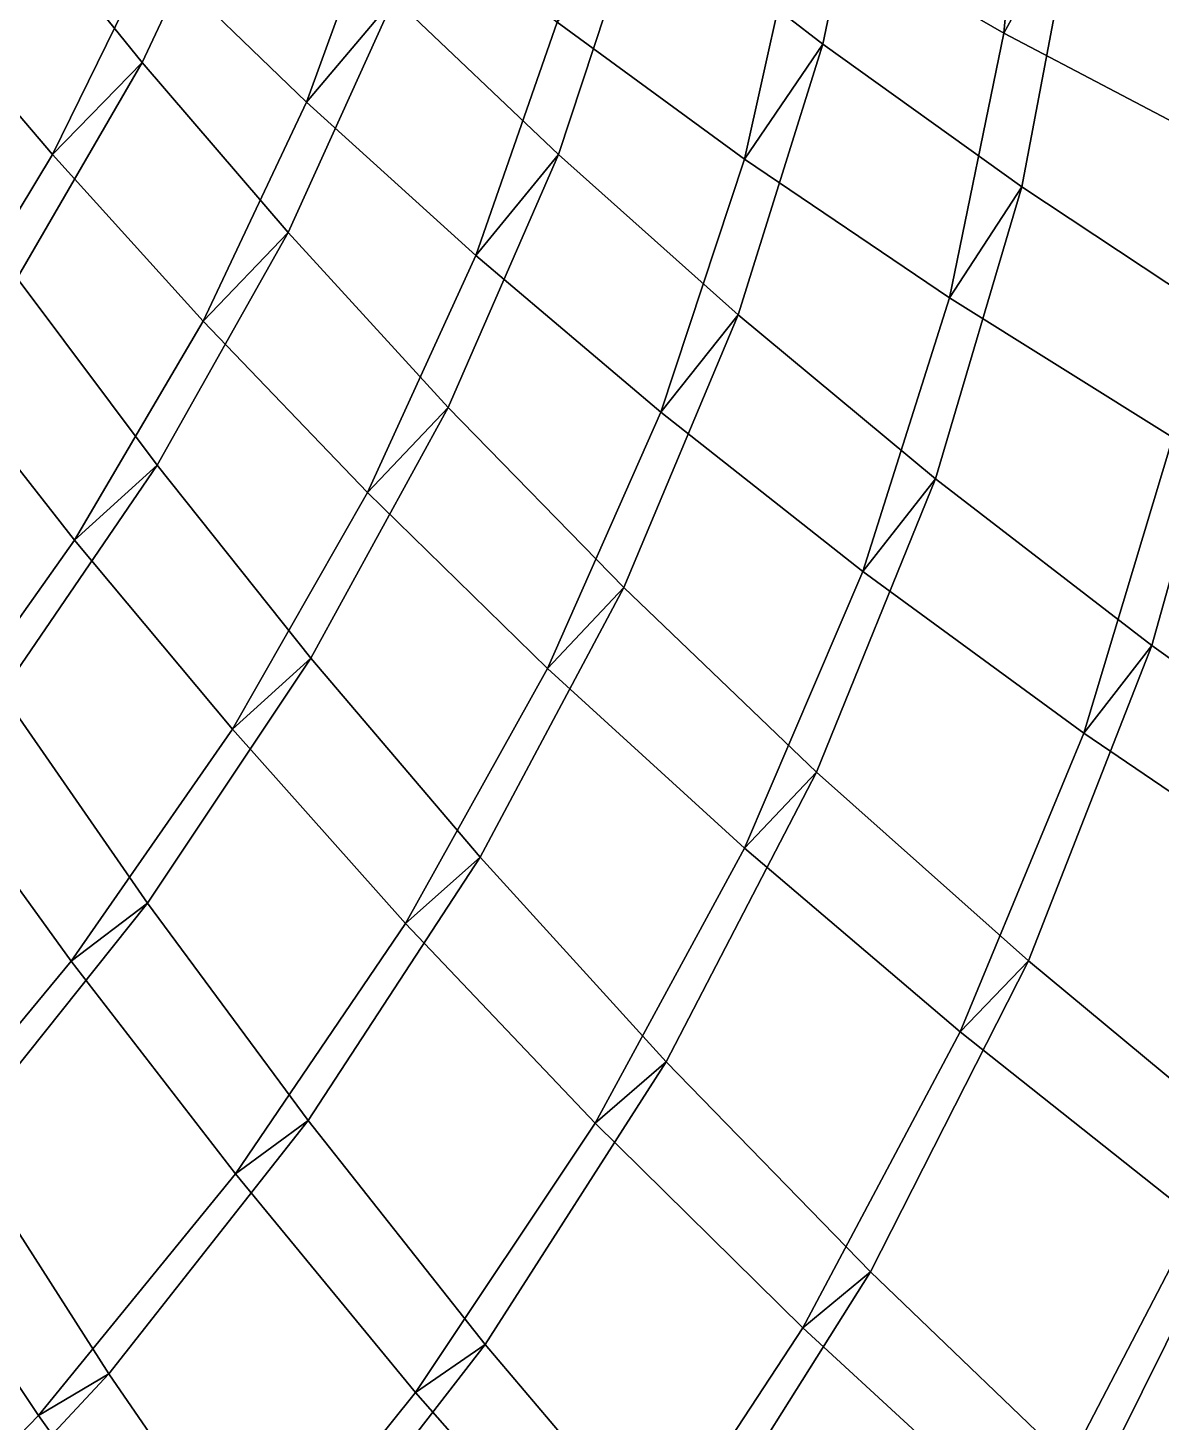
# Model space of a CAD drawing. Header units: metres. Extents: x -2184624 to 1125696, y -1900362 to 1900362.
# Drawn here: x 217223 to 378009, y -829668 to -631854 of the extents above; entities that cross this region are included whole.
import ezdxf

# ---------------------------------------------------------------- set-up
doc = ezdxf.new("R2010")
doc.units = ezdxf.units.M

msp = doc.modelspace()

# ---------------------------------------------------------------- linework, layer by layer
at = {"layer": '1'}
for points in [[(358967.44, -597124.75, 28428.777), (369077.94, -575306.5, 49531.19), (365928.66, -613932.2, 86094.766), (355696.72, -632584.2, 63816.504)], [(355696.72, -632584.2, 63816.504), (365928.66, -613932.2, 86094.766), (369077.94, -575306.5, 49531.19), (358967.44, -597124.75, 28428.777)], [(312087.2, -579589.8, 83517.28), (337819.3, -596705.4, 84953.89), (330028.97, -634164.44, 118506.94), (304235.97, -614244.8, 116999.484)], [(330188.62, -583157.06, 28374.434), (358967.44, -597124.75, 28428.777), (355696.72, -632584.2, 63816.504), (326619.94, -615824.4, 63520.594)], [(228441.95, -584960.7, 140758.81), (247906.98, -605997.6, 143625.12), (233449.92, -636762.44, 172460.73), (214577.38, -613387.1, 169449.06)], [(245429.19, -593004.56, 92695.13), (267868.56, -611853.6, 94259.26), (256765.11, -642416.25, 124555.98), (234738.89, -621177.5, 122754.22)], [(267868.56, -611853.6, 94259.26), (280644.88, -594691.6, 115082.29), (269190.4, -627630.9, 146066.2), (256765.11, -642416.25, 124555.98)], [(256765.11, -642416.25, 124555.98), (269190.4, -627630.9, 146066.2), (280644.88, -594691.6, 115082.29), (267868.56, -611853.6, 94259.26)], [(280644.88, -594691.6, 115082.29), (304235.97, -614244.8, 116999.484), (292487.8, -649837.2, 148010.27), (269190.4, -627630.9, 146066.2)], [(326619.94, -615824.4, 63520.594), (337819.3, -596705.4, 84953.89), (330028.97, -634164.44, 118506.94), (318920.53, -650486.56, 96224.28)], [(318920.53, -650486.56, 96224.28), (330028.97, -634164.44, 118506.94), (337819.3, -596705.4, 84953.89), (326619.94, -615824.4, 63520.594)], [(355696.72, -632584.2, 63816.504), (365928.66, -613932.2, 86094.766), (337819.3, -596705.4, 84953.89), (326619.94, -615824.4, 63520.594)], [(326619.94, -615824.4, 63520.594), (337819.3, -596705.4, 84953.89), (365928.66, -613932.2, 86094.766), (355696.72, -632584.2, 63816.504)], [(337819.3, -596705.4, 84953.89), (365928.66, -613932.2, 86094.766), (358260.12, -654395.3, 119534.086), (330028.97, -634164.44, 118506.94)], [(358967.44, -597124.75, 28428.777), (390277.44, -610752.3, 28292.61), (387401.16, -649253.4, 63737.223), (355696.72, -632584.2, 63816.504)], [(299918.88, -599065.94, 62901.344), (326619.94, -615824.4, 63520.594), (318920.53, -650486.56, 96224.28), (292296.84, -631030.8, 95455.625)], [(214526.95, -600469.06, 120515.016), (234738.89, -621177.5, 122754.22), (220718.2, -649841.06, 151077.08), (201167.94, -626877, 148636.44)], [(234738.89, -621177.5, 122754.22), (247906.98, -605997.6, 143625.12), (233449.92, -636762.44, 172460.73), (220718.2, -649841.06, 151077.08)], [(220718.2, -649841.06, 151077.08), (233449.92, -636762.44, 172460.73), (247906.98, -605997.6, 143625.12), (234738.89, -621177.5, 122754.22)], [(247906.98, -605997.6, 143625.12), (269190.4, -627630.9, 146066.2), (254142.47, -660877.5, 174911.75), (233449.92, -636762.44, 172460.73)], [(256765.11, -642416.25, 124555.98), (269190.4, -627630.9, 146066.2), (247906.98, -605997.6, 143625.12), (234738.89, -621177.5, 122754.22)], [(234738.89, -621177.5, 122754.22), (247906.98, -605997.6, 143625.12), (269190.4, -627630.9, 146066.2), (256765.11, -642416.25, 124555.98)], [(267868.56, -611853.6, 94259.26), (292296.84, -631030.8, 95455.625), (280795, -664156.44, 125850.016), (256765.11, -642416.25, 124555.98)], [(214577.38, -613387.1, 169449.06), (233449.92, -636762.44, 172460.73), (215715.53, -667347.8, 199442.75), (197680.16, -641671.6, 196420.25)], [(220718.2, -649841.06, 151077.08), (233449.92, -636762.44, 172460.73), (214577.38, -613387.1, 169449.06), (201167.94, -626877, 148636.44)], [(201167.94, -626877, 148636.44), (214577.38, -613387.1, 169449.06), (233449.92, -636762.44, 172460.73), (220718.2, -649841.06, 151077.08)], [(292296.84, -631030.8, 95455.625), (304235.97, -614244.8, 116999.484), (292487.8, -649837.2, 148010.27), (280795, -664156.44, 125850.016)], [(280795, -664156.44, 125850.016), (292487.8, -649837.2, 148010.27), (304235.97, -614244.8, 116999.484), (292296.84, -631030.8, 95455.625)], [(318920.53, -650486.56, 96224.28), (330028.97, -634164.44, 118506.94), (304235.97, -614244.8, 116999.484), (292296.84, -631030.8, 95455.625)], [(292296.84, -631030.8, 95455.625), (304235.97, -614244.8, 116999.484), (330028.97, -634164.44, 118506.94), (318920.53, -650486.56, 96224.28)], [(304235.97, -614244.8, 116999.484), (330028.97, -634164.44, 118506.94), (318011.38, -672582.6, 149378.06), (292487.8, -649837.2, 148010.27)], [(355696.72, -632584.2, 63816.504), (365928.66, -613932.2, 86094.766), (358260.12, -654395.3, 119534.086), (347966.8, -670158.06, 96497.21)], [(347966.8, -670158.06, 96497.21), (358260.12, -654395.3, 119534.086), (365928.66, -613932.2, 86094.766), (355696.72, -632584.2, 63816.504)], [(387401.16, -649253.4, 63737.223), (396678.9, -631188.75, 86884.445), (365928.66, -613932.2, 86094.766), (355696.72, -632584.2, 63816.504)], [(355696.72, -632584.2, 63816.504), (365928.66, -613932.2, 86094.766), (396678.9, -631188.75, 86884.445), (387401.16, -649253.4, 63737.223)], [(365928.66, -613932.2, 86094.766), (396678.9, -631188.75, 86884.445), (389189.16, -674869.2, 120001.81), (358260.12, -654395.3, 119534.086)], [(326619.94, -615824.4, 63520.594), (355696.72, -632584.2, 63816.504), (347966.8, -670158.06, 96497.21), (318920.53, -650486.56, 96224.28)], [(234738.89, -621177.5, 122754.22), (256765.11, -642416.25, 124555.98), (242075.19, -673485.9, 152952.06), (220718.2, -649841.06, 151077.08)], [(201167.94, -626877, 148636.44), (220718.2, -649841.06, 151077.08), (203420.06, -678501.3, 177730.1), (184765.03, -653299.9, 175222.06)], [(256765.11, -642416.25, 124555.98), (269190.4, -627630.9, 146066.2), (254142.47, -660877.5, 174911.75), (242075.19, -673485.9, 152952.06)], [(242075.19, -673485.9, 152952.06), (254142.47, -660877.5, 174911.75), (269190.4, -627630.9, 146066.2), (256765.11, -642416.25, 124555.98)], [(269190.4, -627630.9, 146066.2), (292487.8, -649837.2, 148010.27), (276848.1, -685715, 176716.81), (254142.47, -660877.5, 174911.75)], [(280795, -664156.44, 125850.016), (292487.8, -649837.2, 148010.27), (269190.4, -627630.9, 146066.2), (256765.11, -642416.25, 124555.98)], [(256765.11, -642416.25, 124555.98), (269190.4, -627630.9, 146066.2), (292487.8, -649837.2, 148010.27), (280795, -664156.44, 125850.016)], [(292296.84, -631030.8, 95455.625), (318920.53, -650486.56, 96224.28), (307033.56, -686359, 126558.76), (280795, -664156.44, 125850.016)], [(355696.72, -632584.2, 63816.504), (387401.16, -649253.4, 63737.223), (379684.47, -689969.3, 96198.41), (347966.8, -670158.06, 96497.21)], [(318920.53, -650486.56, 96224.28), (330028.97, -634164.44, 118506.94), (318011.38, -672582.6, 149378.06), (307033.56, -686359, 126558.76)], [(307033.56, -686359, 126558.76), (318011.38, -672582.6, 149378.06), (330028.97, -634164.44, 118506.94), (318920.53, -650486.56, 96224.28)], [(330028.97, -634164.44, 118506.94), (358260.12, -654395.3, 119534.086), (345991.75, -695821.2, 150080.86), (318011.38, -672582.6, 149378.06)], [(347966.8, -670158.06, 96497.21), (358260.12, -654395.3, 119534.086), (330028.97, -634164.44, 118506.94), (318920.53, -650486.56, 96224.28)], [(318920.53, -650486.56, 96224.28), (330028.97, -634164.44, 118506.94), (358260.12, -654395.3, 119534.086), (347966.8, -670158.06, 96497.21)], [(220718.2, -649841.06, 151077.08), (233449.92, -636762.44, 172460.73), (215715.53, -667347.8, 199442.75), (203420.06, -678501.3, 177730.1)], [(203420.06, -678501.3, 177730.1), (215715.53, -667347.8, 199442.75), (233449.92, -636762.44, 172460.73), (220718.2, -649841.06, 151077.08)], [(233449.92, -636762.44, 172460.73), (254142.47, -660877.5, 174911.75), (235551.58, -693893.06, 201771.42), (215715.53, -667347.8, 199442.75)], [(242075.19, -673485.9, 152952.06), (254142.47, -660877.5, 174911.75), (233449.92, -636762.44, 172460.73), (220718.2, -649841.06, 151077.08)], [(220718.2, -649841.06, 151077.08), (233449.92, -636762.44, 172460.73), (254142.47, -660877.5, 174911.75), (242075.19, -673485.9, 152952.06)], [(256765.11, -642416.25, 124555.98), (280795, -664156.44, 125850.016), (265426.1, -697790.1, 154177.03), (242075.19, -673485.9, 152952.06)], [(220718.2, -649841.06, 151077.08), (242075.19, -673485.9, 152952.06), (223855.45, -704519.44, 179544.17), (203420.06, -678501.3, 177730.1)], [(280795, -664156.44, 125850.016), (292487.8, -649837.2, 148010.27), (276848.1, -685715, 176716.81), (265426.1, -697790.1, 154177.03)], [(265426.1, -697790.1, 154177.03), (276848.1, -685715, 176716.81), (292487.8, -649837.2, 148010.27), (280795, -664156.44, 125850.016)], [(292487.8, -649837.2, 148010.27), (318011.38, -672582.6, 149378.06), (301772.8, -711247.75, 177782.44), (276848.1, -685715, 176716.81)], [(307033.56, -686359, 126558.76), (318011.38, -672582.6, 149378.06), (292487.8, -649837.2, 148010.27), (280795, -664156.44, 125850.016)], [(280795, -664156.44, 125850.016), (292487.8, -649837.2, 148010.27), (318011.38, -672582.6, 149378.06), (307033.56, -686359, 126558.76)], [(318920.53, -650486.56, 96224.28), (347966.8, -670158.06, 96497.21), (335702.88, -708972.3, 126595.484), (307033.56, -686359, 126558.76)], [(347966.8, -670158.06, 96497.21), (358260.12, -654395.3, 119534.086), (345991.75, -695821.2, 150080.86), (335702.88, -708972.3, 126595.484)], [(335702.88, -708972.3, 126595.484), (345991.75, -695821.2, 150080.86), (358260.12, -654395.3, 119534.086), (347966.8, -670158.06, 96497.21)], [(358260.12, -654395.3, 119534.086), (389189.16, -674869.2, 120001.81), (376675.94, -719495.6, 150019.61), (345991.75, -695821.2, 150080.86)], [(379684.47, -689969.3, 96198.41), (389189.16, -674869.2, 120001.81), (358260.12, -654395.3, 119534.086), (347966.8, -670158.06, 96497.21)], [(347966.8, -670158.06, 96497.21), (358260.12, -654395.3, 119534.086), (389189.16, -674869.2, 120001.81), (379684.47, -689969.3, 96198.41)], [(242075.19, -673485.9, 152952.06), (254142.47, -660877.5, 174911.75), (235551.58, -693893.06, 201771.42), (223855.45, -704519.44, 179544.17)], [(223855.45, -704519.44, 179544.17), (235551.58, -693893.06, 201771.42), (254142.47, -660877.5, 174911.75), (242075.19, -673485.9, 152952.06)], [(254142.47, -660877.5, 174911.75), (276848.1, -685715, 176716.81), (257375.75, -721294.94, 203309.84), (235551.58, -693893.06, 201771.42)], [(265426.1, -697790.1, 154177.03), (276848.1, -685715, 176716.81), (254142.47, -660877.5, 174911.75), (242075.19, -673485.9, 152952.06)], [(242075.19, -673485.9, 152952.06), (254142.47, -660877.5, 174911.75), (276848.1, -685715, 176716.81), (265426.1, -697790.1, 154177.03)], [(280795, -664156.44, 125850.016), (307033.56, -686359, 126558.76), (290970.25, -722722.75, 154659.62), (265426.1, -697790.1, 154177.03)], [(215715.53, -667347.8, 199442.75), (235551.58, -693893.06, 201771.42), (213509.45, -726194.44, 226809.66), (194783.39, -697304.7, 224705.27)], [(223855.45, -704519.44, 179544.17), (235551.58, -693893.06, 201771.42), (215715.53, -667347.8, 199442.75), (203420.06, -678501.3, 177730.1)], [(203420.06, -678501.3, 177730.1), (215715.53, -667347.8, 199442.75), (235551.58, -693893.06, 201771.42), (223855.45, -704519.44, 179544.17)], [(347966.8, -670158.06, 96497.21), (379684.47, -689969.3, 96198.41), (367040.06, -731933.4, 125863.45), (335702.88, -708972.3, 126595.484)], [(242075.19, -673485.9, 152952.06), (265426.1, -697790.1, 154177.03), (246253.31, -731338.8, 180568.31), (223855.45, -704519.44, 179544.17)], [(307033.56, -686359, 126558.76), (318011.38, -672582.6, 149378.06), (301772.8, -711247.75, 177782.44), (290970.25, -722722.75, 154659.62)], [(290970.25, -722722.75, 154659.62), (301772.8, -711247.75, 177782.44), (318011.38, -672582.6, 149378.06), (307033.56, -686359, 126558.76)], [(318011.38, -672582.6, 149378.06), (345991.75, -695821.2, 150080.86), (329136.4, -737436.6, 178004.98), (301772.8, -711247.75, 177782.44)], [(335702.88, -708972.3, 126595.484), (345991.75, -695821.2, 150080.86), (318011.38, -672582.6, 149378.06), (307033.56, -686359, 126558.76)], [(307033.56, -686359, 126558.76), (318011.38, -672582.6, 149378.06), (345991.75, -695821.2, 150080.86), (335702.88, -708972.3, 126595.484)], [(379684.47, -689969.3, 96198.41), (389189.16, -674869.2, 120001.81), (376675.94, -719495.6, 150019.61), (367040.06, -731933.4, 125863.45)], [(367040.06, -731933.4, 125863.45), (376675.94, -719495.6, 150019.61), (389189.16, -674869.2, 120001.81), (379684.47, -689969.3, 96198.41)], [(389189.16, -674869.2, 120001.81), (423099.62, -695504.75, 119819.81), (410327.12, -743536.4, 149082.66), (376675.94, -719495.6, 150019.61)], [(203420.06, -678501.3, 177730.1), (223855.45, -704519.44, 179544.17), (202201.55, -735024.2, 204452.53), (182929.33, -706703.56, 202805.27)], [(265426.1, -697790.1, 154177.03), (276848.1, -685715, 176716.81), (257375.75, -721294.94, 203309.84), (246253.31, -731338.8, 180568.31)], [(246253.31, -731338.8, 180568.31), (257375.75, -721294.94, 203309.84), (276848.1, -685715, 176716.81), (265426.1, -697790.1, 154177.03)], [(276848.1, -685715, 176716.81), (301772.8, -711247.75, 177782.44), (281385.9, -749531.25, 203953.36), (257375.75, -721294.94, 203309.84)], [(290970.25, -722722.75, 154659.62), (301772.8, -711247.75, 177782.44), (276848.1, -685715, 176716.81), (265426.1, -697790.1, 154177.03)], [(265426.1, -697790.1, 154177.03), (276848.1, -685715, 176716.81), (301772.8, -711247.75, 177782.44), (290970.25, -722722.75, 154659.62)], [(307033.56, -686359, 126558.76), (335702.88, -708972.3, 126595.484), (318919.97, -748240.4, 154297.33), (290970.25, -722722.75, 154659.62)], [(379684.47, -689969.3, 96198.41), (414343.8, -709831.25, 95241.33), (401296.75, -755167.1, 124253.69), (367040.06, -731933.4, 125863.45)], [(223855.45, -704519.44, 179544.17), (235551.58, -693893.06, 201771.42), (213509.45, -726194.44, 226809.66), (202201.55, -735024.2, 204452.53)], [(202201.55, -735024.2, 204452.53), (213509.45, -726194.44, 226809.66), (235551.58, -693893.06, 201771.42), (223855.45, -704519.44, 179544.17)], [(235551.58, -693893.06, 201771.42), (257375.75, -721294.94, 203309.84), (234178.84, -756060.56, 227987.28), (213509.45, -726194.44, 226809.66)], [(246253.31, -731338.8, 180568.31), (257375.75, -721294.94, 203309.84), (235551.58, -693893.06, 201771.42), (223855.45, -704519.44, 179544.17)], [(223855.45, -704519.44, 179544.17), (235551.58, -693893.06, 201771.42), (257375.75, -721294.94, 203309.84), (246253.31, -731338.8, 180568.31)], [(335702.88, -708972.3, 126595.484), (345991.75, -695821.2, 150080.86), (329136.4, -737436.6, 178004.98), (318919.97, -748240.4, 154297.33)], [(318919.97, -748240.4, 154297.33), (329136.4, -737436.6, 178004.98), (345991.75, -695821.2, 150080.86), (335702.88, -708972.3, 126595.484)], [(345991.75, -695821.2, 150080.86), (376675.94, -719495.6, 150019.61), (359169.9, -764232.8, 177270.03), (329136.4, -737436.6, 178004.98)], [(367040.06, -731933.4, 125863.45), (376675.94, -719495.6, 150019.61), (345991.75, -695821.2, 150080.86), (335702.88, -708972.3, 126595.484)], [(335702.88, -708972.3, 126595.484), (345991.75, -695821.2, 150080.86), (376675.94, -719495.6, 150019.61), (367040.06, -731933.4, 125863.45)], [(265426.1, -697790.1, 154177.03), (290970.25, -722722.75, 154659.62), (270805.53, -758934.25, 180698.23), (246253.31, -731338.8, 180568.31)], [(223855.45, -704519.44, 179544.17), (246253.31, -731338.8, 180568.31), (223386.81, -764272.44, 205175.81), (202201.55, -735024.2, 204452.53)], [(335702.88, -708972.3, 126595.484), (367040.06, -731933.4, 125863.45), (349497.34, -774289.94, 152977.25), (318919.97, -748240.4, 154297.33)], [(290970.25, -722722.75, 154659.62), (301772.8, -711247.75, 177782.44), (281385.9, -749531.25, 203953.36), (270805.53, -758934.25, 180698.23)], [(270805.53, -758934.25, 180698.23), (281385.9, -749531.25, 203953.36), (301772.8, -711247.75, 177782.44), (290970.25, -722722.75, 154659.62)], [(301772.8, -711247.75, 177782.44), (329136.4, -737436.6, 178004.98), (307788.5, -778569.5, 203586.9), (281385.9, -749531.25, 203953.36)], [(318919.97, -748240.4, 154297.33), (329136.4, -737436.6, 178004.98), (301772.8, -711247.75, 177782.44), (290970.25, -722722.75, 154659.62)], [(290970.25, -722722.75, 154659.62), (301772.8, -711247.75, 177782.44), (329136.4, -737436.6, 178004.98), (318919.97, -748240.4, 154297.33)], [(367040.06, -731933.4, 125863.45), (376675.94, -719495.6, 150019.61), (359169.9, -764232.8, 177270.03), (349497.34, -774289.94, 152977.25)], [(349497.34, -774289.94, 152977.25), (359169.9, -764232.8, 177270.03), (376675.94, -719495.6, 150019.61), (367040.06, -731933.4, 125863.45)], [(376675.94, -719495.6, 150019.61), (410327.12, -743536.4, 149082.66), (392112.38, -791577.4, 175449.05), (359169.9, -764232.8, 177270.03)], [(401296.75, -755167.1, 124253.69), (410327.12, -743536.4, 149082.66), (376675.94, -719495.6, 150019.61), (367040.06, -731933.4, 125863.45)], [(367040.06, -731933.4, 125863.45), (376675.94, -719495.6, 150019.61), (410327.12, -743536.4, 149082.66), (401296.75, -755167.1, 124253.69)], [(246253.31, -731338.8, 180568.31), (257375.75, -721294.94, 203309.84), (234178.84, -756060.56, 227987.28), (223386.81, -764272.44, 205175.81)], [(223386.81, -764272.44, 205175.81), (234178.84, -756060.56, 227987.28), (257375.75, -721294.94, 203309.84), (246253.31, -731338.8, 180568.31)], [(257375.75, -721294.94, 203309.84), (281385.9, -749531.25, 203953.36), (256979.42, -786885.5, 228124.7), (234178.84, -756060.56, 227987.28)], [(270805.53, -758934.25, 180698.23), (281385.9, -749531.25, 203953.36), (257375.75, -721294.94, 203309.84), (246253.31, -731338.8, 180568.31)], [(246253.31, -731338.8, 180568.31), (257375.75, -721294.94, 203309.84), (281385.9, -749531.25, 203953.36), (270805.53, -758934.25, 180698.23)], [(290970.25, -722722.75, 154659.62), (318919.97, -748240.4, 154297.33), (297711.75, -787270, 179819.38), (270805.53, -758934.25, 180698.23)], [(213509.45, -726194.44, 226809.66), (234178.84, -756060.56, 227987.28), (207405.5, -789560.2, 250943.4), (188144.12, -757353.56, 250192.95)], [(223386.81, -764272.44, 205175.81), (234178.84, -756060.56, 227987.28), (213509.45, -726194.44, 226809.66), (202201.55, -735024.2, 204452.53)], [(202201.55, -735024.2, 204452.53), (213509.45, -726194.44, 226809.66), (234178.84, -756060.56, 227987.28), (223386.81, -764272.44, 205175.81)], [(246253.31, -731338.8, 180568.31), (270805.53, -758934.25, 180698.23), (246667.83, -794428, 204861.45), (223386.81, -764272.44, 205175.81)], [(367040.06, -731933.4, 125863.45), (401296.75, -755167.1, 124253.69), (382931.38, -800808.25, 150572.48), (349497.34, -774289.94, 152977.25)], [(202201.55, -735024.2, 204452.53), (223386.81, -764272.44, 205175.81), (196975.12, -796123.3, 228158.5), (177243.5, -764559.8, 227808.98)], [(318919.97, -748240.4, 154297.33), (329136.4, -737436.6, 178004.98), (307788.5, -778569.5, 203586.9), (297711.75, -787270, 179819.38)], [(297711.75, -787270, 179819.38), (307788.5, -778569.5, 203586.9), (329136.4, -737436.6, 178004.98), (318919.97, -748240.4, 154297.33)], [(329136.4, -737436.6, 178004.98), (359169.9, -764232.8, 177270.03), (336796.56, -808367.44, 202084.08), (307788.5, -778569.5, 203586.9)], [(349497.34, -774289.94, 152977.25), (359169.9, -764232.8, 177270.03), (329136.4, -737436.6, 178004.98), (318919.97, -748240.4, 154297.33)], [(318919.97, -748240.4, 154297.33), (329136.4, -737436.6, 178004.98), (359169.9, -764232.8, 177270.03), (349497.34, -774289.94, 152977.25)], [(270805.53, -758934.25, 180698.23), (281385.9, -749531.25, 203953.36), (256979.42, -786885.5, 228124.7), (246667.83, -794428, 204861.45)], [(246667.83, -794428, 204861.45), (256979.42, -786885.5, 228124.7), (281385.9, -749531.25, 203953.36), (270805.53, -758934.25, 180698.23)], [(281385.9, -749531.25, 203953.36), (307788.5, -778569.5, 203586.9), (282104.94, -818642.56, 227098.56), (256979.42, -786885.5, 228124.7)], [(297711.75, -787270, 179819.38), (307788.5, -778569.5, 203586.9), (281385.9, -749531.25, 203953.36), (270805.53, -758934.25, 180698.23)], [(270805.53, -758934.25, 180698.23), (281385.9, -749531.25, 203953.36), (307788.5, -778569.5, 203586.9), (297711.75, -787270, 179819.38)], [(318919.97, -748240.4, 154297.33), (349497.34, -774289.94, 152977.25), (327177.5, -816300.2, 177805.86), (297711.75, -787270, 179819.38)], [(223386.81, -764272.44, 205175.81), (234178.84, -756060.56, 227987.28), (207405.5, -789560.2, 250943.4), (196975.12, -796123.3, 228158.5)], [(196975.12, -796123.3, 228158.5), (207405.5, -789560.2, 250943.4), (234178.84, -756060.56, 227987.28), (223386.81, -764272.44, 205175.81)], [(234178.84, -756060.56, 227987.28), (256979.42, -786885.5, 228124.7), (228727.44, -822837.4, 250519.64), (207405.5, -789560.2, 250943.4)], [(246667.83, -794428, 204861.45), (256979.42, -786885.5, 228124.7), (234178.84, -756060.56, 227987.28), (223386.81, -764272.44, 205175.81)], [(223386.81, -764272.44, 205175.81), (234178.84, -756060.56, 227987.28), (256979.42, -786885.5, 228124.7), (246667.83, -794428, 204861.45)], [(270805.53, -758934.25, 180698.23), (297711.75, -787270, 179819.38), (272232.38, -825461.44, 203385.94), (246667.83, -794428, 204861.45)], [(223386.81, -764272.44, 205175.81), (246667.83, -794428, 204861.45), (218729.5, -828711.6, 227337.02), (196975.12, -796123.3, 228158.5)], [(349497.34, -774289.94, 152977.25), (359169.9, -764232.8, 177270.03), (336796.56, -808367.44, 202084.08), (327177.5, -816300.2, 177805.86)], [(327177.5, -816300.2, 177805.86), (336796.56, -808367.44, 202084.08), (359169.9, -764232.8, 177270.03), (349497.34, -774289.94, 152977.25)], [(359169.9, -764232.8, 177270.03), (392112.38, -791577.4, 175449.05), (368626.94, -838875.75, 199305.25), (336796.56, -808367.44, 202084.08)], [(382931.38, -800808.25, 150572.48), (392112.38, -791577.4, 175449.05), (359169.9, -764232.8, 177270.03), (349497.34, -774289.94, 152977.25)], [(349497.34, -774289.94, 152977.25), (359169.9, -764232.8, 177270.03), (392112.38, -791577.4, 175449.05), (382931.38, -800808.25, 150572.48)], [(349497.34, -774289.94, 152977.25), (382931.38, -800808.25, 150572.48), (359410.88, -845972, 174518.84), (327177.5, -816300.2, 177805.86)], [(297711.75, -787270, 179819.38), (307788.5, -778569.5, 203586.9), (282104.94, -818642.56, 227098.56), (272232.38, -825461.44, 203385.94)], [(272232.38, -825461.44, 203385.94), (282104.94, -818642.56, 227098.56), (307788.5, -778569.5, 203586.9), (297711.75, -787270, 179819.38)], [(307788.5, -778569.5, 203586.9), (336796.56, -808367.44, 202084.08), (309751.22, -851296, 224774.02), (282104.94, -818642.56, 227098.56)], [(327177.5, -816300.2, 177805.86), (336796.56, -808367.44, 202084.08), (307788.5, -778569.5, 203586.9), (297711.75, -787270, 179819.38)], [(297711.75, -787270, 179819.38), (307788.5, -778569.5, 203586.9), (336796.56, -808367.44, 202084.08), (327177.5, -816300.2, 177805.86)], [(246667.83, -794428, 204861.45), (256979.42, -786885.5, 228124.7), (228727.44, -822837.4, 250519.64), (218729.5, -828711.6, 227337.02)], [(218729.5, -828711.6, 227337.02), (228727.44, -822837.4, 250519.64), (256979.42, -786885.5, 228124.7), (246667.83, -794428, 204861.45)], [(256979.42, -786885.5, 228124.7), (282104.94, -818642.56, 227098.56), (252290.31, -857163.44, 248792.5), (228727.44, -822837.4, 250519.64)], [(272232.38, -825461.44, 203385.94), (282104.94, -818642.56, 227098.56), (256979.42, -786885.5, 228124.7), (246667.83, -794428, 204861.45)], [(246667.83, -794428, 204861.45), (256979.42, -786885.5, 228124.7), (282104.94, -818642.56, 227098.56), (272232.38, -825461.44, 203385.94)], [(297711.75, -787270, 179819.38), (327177.5, -816300.2, 177805.86), (300269.72, -857334.1, 200614.23), (272232.38, -825461.44, 203385.94)], [(207405.5, -789560.2, 250943.4), (228727.44, -822837.4, 250519.64), (196835.56, -856979.8, 271343.72), (177236.44, -821402.1, 272361.28)], [(218729.5, -828711.6, 227337.02), (228727.44, -822837.4, 250519.64), (207405.5, -789560.2, 250943.4), (196975.12, -796123.3, 228158.5)], [(196975.12, -796123.3, 228158.5), (207405.5, -789560.2, 250943.4), (228727.44, -822837.4, 250519.64), (218729.5, -828711.6, 227337.02)], [(382931.38, -800808.25, 150572.48), (392112.38, -791577.4, 175449.05), (368626.94, -838875.75, 199305.25), (359410.88, -845972, 174518.84)], [(359410.88, -845972, 174518.84), (368626.94, -838875.75, 199305.25), (392112.38, -791577.4, 175449.05), (382931.38, -800808.25, 150572.48)], [(392112.38, -791577.4, 175449.05), (428207.84, -819405.6, 172398.31), (403494.3, -870038.44, 195093.58), (368626.94, -838875.75, 199305.25)], [(246667.83, -794428, 204861.45), (272232.38, -825461.44, 203385.94), (242682, -862300.3, 225214.53), (218729.5, -828711.6, 227337.02)], [(196975.12, -796123.3, 228158.5), (218729.5, -828711.6, 227337.02), (187193.38, -861359.94, 248304.06), (167197.97, -826484.4, 249672.73)], [(382931.38, -800808.25, 150572.48), (419454.6, -827726.1, 146941.31), (394616.62, -876225.56, 169802.42), (359410.88, -845972, 174518.84)], [(327177.5, -816300.2, 177805.86), (336796.56, -808367.44, 202084.08), (309751.22, -851296, 224774.02), (300269.72, -857334.1, 200614.23)], [(300269.72, -857334.1, 200614.23), (309751.22, -851296, 224774.02), (336796.56, -808367.44, 202084.08), (327177.5, -816300.2, 177805.86)], [(336796.56, -808367.44, 202084.08), (368626.94, -838875.75, 199305.25), (340113.6, -884803.75, 221002.98), (309751.22, -851296, 224774.02)], [(359410.88, -845972, 174518.84), (368626.94, -838875.75, 199305.25), (336796.56, -808367.44, 202084.08), (327177.5, -816300.2, 177805.86)], [(327177.5, -816300.2, 177805.86), (336796.56, -808367.44, 202084.08), (368626.94, -838875.75, 199305.25), (359410.88, -845972, 174518.84)], [(327177.5, -816300.2, 177805.86), (359410.88, -845972, 174518.84), (330967.78, -890000.4, 196398.2), (300269.72, -857334.1, 200614.23)], [(272232.38, -825461.44, 203385.94), (282104.94, -818642.56, 227098.56), (252290.31, -857163.44, 248792.5), (242682, -862300.3, 225214.53)], [(242682, -862300.3, 225214.53), (252290.31, -857163.44, 248792.5), (282104.94, -818642.56, 227098.56), (272232.38, -825461.44, 203385.94)], [(282104.94, -818642.56, 227098.56), (309751.22, -851296, 224774.02), (278274.62, -892509, 245621.38), (252290.31, -857163.44, 248792.5)], [(300269.72, -857334.1, 200614.23), (309751.22, -851296, 224774.02), (282104.94, -818642.56, 227098.56), (272232.38, -825461.44, 203385.94)], [(272232.38, -825461.44, 203385.94), (282104.94, -818642.56, 227098.56), (309751.22, -851296, 224774.02), (300269.72, -857334.1, 200614.23)], [(218729.5, -828711.6, 227337.02), (228727.44, -822837.4, 250519.64), (196835.56, -856979.8, 271343.72), (187193.38, -861359.94, 248304.06)], [(187193.38, -861359.94, 248304.06), (196835.56, -856979.8, 271343.72), (228727.44, -822837.4, 250519.64), (218729.5, -828711.6, 227337.02)], [(228727.44, -822837.4, 250519.64), (252290.31, -857163.44, 248792.5), (218580.39, -893712.4, 268896.1), (196835.56, -856979.8, 271343.72)], [(242682, -862300.3, 225214.53), (252290.31, -857163.44, 248792.5), (228727.44, -822837.4, 250519.64), (218729.5, -828711.6, 227337.02)], [(218729.5, -828711.6, 227337.02), (228727.44, -822837.4, 250519.64), (252290.31, -857163.44, 248792.5), (242682, -862300.3, 225214.53)], [(272232.38, -825461.44, 203385.94), (300269.72, -857334.1, 200614.23), (269007.38, -896857.25, 221649.75), (242682, -862300.3, 225214.53)], [(218729.5, -828711.6, 227337.02), (242682, -862300.3, 225214.53), (209291.23, -897346.4, 245507.05), (187193.38, -861359.94, 248304.06)]]:
    msp.add_3dface(points, dxfattribs=at)

doc.saveas('drawing.dxf')
